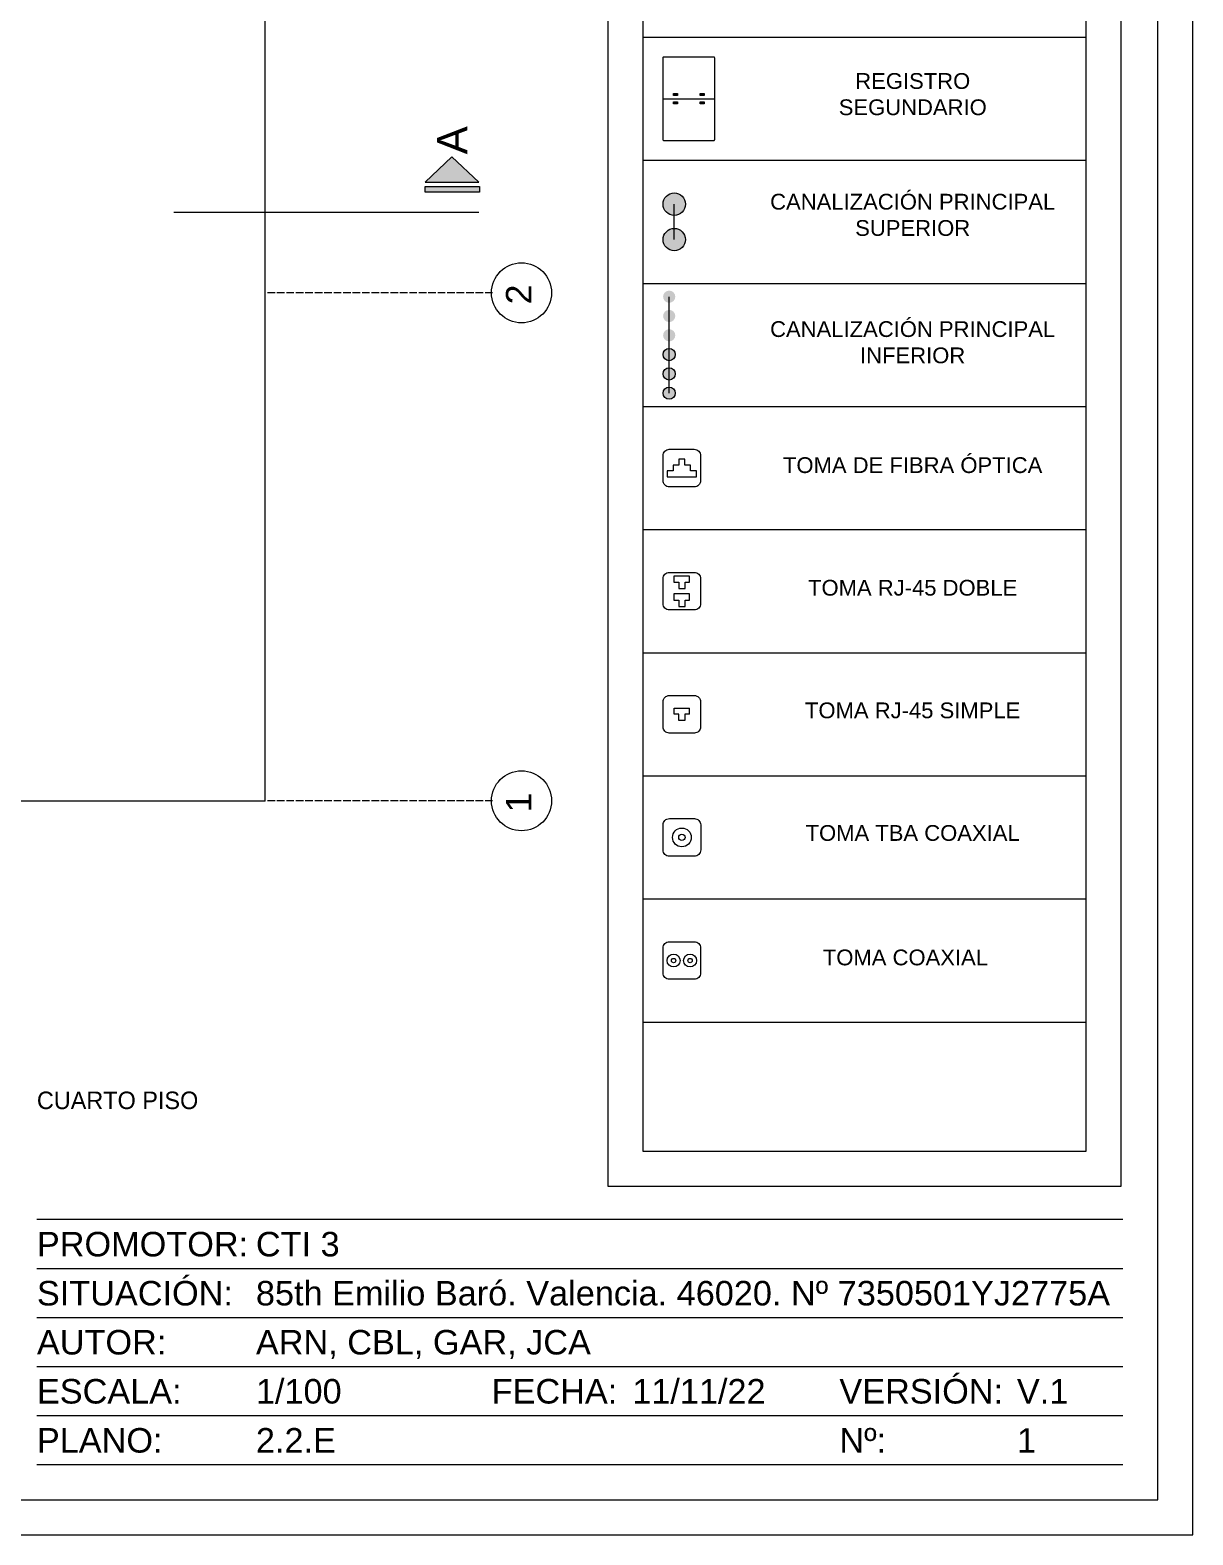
# Model space of a CAD drawing. Header units: metres. Extents: x -2 to 3328848, y -2 to 2725060.
# Drawn here: x 1663157.5 to 1663323.4, y 1363649.9 to 1363864.7 of the extents above; entities that cross this region are included whole.
import ezdxf
from ezdxf.enums import TextEntityAlignment as Align

# ---------------------------------------------------------------- set-up
doc = ezdxf.new("R2018")
doc.units = ezdxf.units.M
doc.linetypes.add('ACAD_ISO02W100', pattern=[15, 12, -3])
doc.linetypes.add('DOT', pattern=[0.25, 0, -0.25])
doc.layers.get('0').update_dxf_attribs({"color": 253, "lineweight": 0})
doc.layers.add('CAJETIN', color=7, linetype='Continuous', lineweight=0, true_color=0x000000)
for name, color, linetype, lineweight in [('COLUMNA', 253, 'Continuous', 0), ('ICT_EXTERNA', 3, 'Continuous', 0), ('ICT_SUPERIOR', 30, 'Continuous', 0), ('ICT_TOMAS', 1, 'Continuous', 0), ('L.COLUMNA', 253, 'Continuous', 0), ('letra', 253, 'DOT', 0)]:
    doc.layers.add(name, color=color, linetype=linetype, lineweight=lineweight)
doc.styles.add('COTA', font='arial.ttf', dxfattribs={"height": 1})
doc.styles.get("Standard").update_dxf_attribs({"font": 'arial.ttf'})

# ---------------------------------------------------------------- blocks, each defined once
blk = doc.blocks.new('D')
at = {"layer": 'COLUMNA', "ltscale": 0.2}
h = blk.add_hatch(color=256, dxfattribs=at)
h.set_gradient(color1=(0, 0, 26), color2=(0, 0, 0), rotation=30, one_color=1)
h.paths.add_polyline_path([(3167.8, 1572.454), (3167.418, 1572.818), (3167.036, 1572.454)])
h.paths.add_polyline_path([(3167.036, 1572.393), (3167.036, 1572.315), (3167.813, 1572.315), (3167.813, 1572.393)])
for p, q in [((3167.418, 1572.818), (3167.036, 1572.454)), ((3167.418, 1572.818), (3167.8, 1572.454)), ((3167.036, 1572.454), (3167.8, 1572.454))]:
    blk.add_line(p, q, dxfattribs=at)
blk.add_lwpolyline([(3167.036, 1572.393), (3167.813, 1572.393), (3167.813, 1572.315), (3167.036, 1572.315)], close=True, dxfattribs=at)
blk = doc.blocks.new('*U96')
for p, q in [((-10, 45), (-165, 45)), ((-10, 38), (-165, 38)), ((-10, 31), (-165, 31)), ((-10, 24), (-165, 24)), ((-10, 17), (-165, 17)), ((-10, 10), (-165, 10))]:
    blk.add_line(p, q)
for points in [[(-594, 0), (0, 0), (0, 420), (-594, 420)], [(-589, 5), (-5, 5), (-5, 415), (-589, 415)]]:
    blk.add_lwpolyline(points, close=True)
for s, p in [('PROMOTOR:', (-165, 41.5)), ('SITUACIÓN:', (-165, 34.5)), ('AUTOR:', (-165, 27.5)), ('ESCALA:', (-165, 20.5)), ('FECHA:', (-100.09, 20.5)), ('VERSIÓN:', (-50.46, 20.5)), ('PLANO:', (-165, 13.5)), ('Nº:', (-50.46, 13.5))]:
    blk.add_text(s, height=3.5).set_placement(p, align=Align.MIDDLE_LEFT)
at = {"lineweight": 30, "flags": 104}
blk.add_attdef('NOMBRE_PROYECTO', text='', height=5, dxfattribs=at).set_placement((-165, 63.27), align=Align.TOP_LEFT)
for tag, p in [('PROMOTOR', (-133.74, 41.5)), ('SITUACION', (-133.74, 34.5)), ('AUTOR', (-133.74, 27.5)), ('1/X', (-133.74, 20.5)), ('XX/XX/XXXX', (-80.02, 20.5)), ('V.X', (-25.12, 20.5)), ('NOMBRE_PLANO', (-133.74, 13.5)), ('X', (-25.12, 13.48))]:
    blk.add_attdef(tag, text='', height=3.5).set_placement(p, align=Align.MIDDLE_LEFT)
blk = doc.blocks.new('Registro secundario')
for p, q in [((3.2, 4), (3.2, 0)), ((2.8, 3.16), (2.96, 3.16)), ((2.8, 3.12), (2.96, 3.12)), ((2.8, 2.96), (2.96, 2.96)), ((2.8, 2.92), (2.96, 2.92)), ((3.44, 3.16), (3.6, 3.16)), ((3.44, 3.12), (3.6, 3.12)), ((3.44, 2.96), (3.6, 2.96)), ((3.44, 2.92), (3.6, 2.92)), ((2.8, 1.08), (2.96, 1.08)), ((2.8, 1.04), (2.96, 1.04)), ((2.8, 0.88), (2.96, 0.88)), ((2.8, 0.84), (2.96, 0.84)), ((3.44, 1.08), (3.6, 1.08)), ((3.44, 1.04), (3.6, 1.04)), ((3.44, 0.88), (3.6, 0.88)), ((3.44, 0.84), (3.6, 0.84))]:
    blk.add_line(p, q)
blk.add_lwpolyline([(0, 4), (6.4, 4, -0.414214), (6.48, 3.92), (6.48, 0.08, -0.414214), (6.4, 0), (0, 0, -0.414214), (-0.08, 0.08), (-0.08, 3.92, -0.414214)], format="xyb", close=True)
for points in [[(2.8, 3.2), (2.96, 3.2), (2.96, 2.88), (2.8, 2.88)], [(3.44, 3.2), (3.6, 3.2), (3.6, 2.88), (3.44, 2.88)], [(2.8, 1.12), (2.96, 1.12), (2.96, 0.8), (2.8, 0.8)], [(3.44, 1.12), (3.6, 1.12), (3.6, 0.8), (3.44, 0.8)]]:
    blk.add_lwpolyline(points, close=True)
for centre, radius in [((2.88, 3.04), 0.0566), ((2.88, 3.04), 0.0324), ((3.52, 3.04), 0.0566), ((3.52, 3.04), 0.0324), ((2.88, 0.96), 0.0566), ((2.88, 0.96), 0.0324), ((3.52, 0.96), 0.0566), ((3.52, 0.96), 0.0324)]:
    blk.add_circle(centre, radius)
blk = doc.blocks.new('Toma TLCA')
blk.add_lwpolyline([(-0.1, 0.15), (0.1, 0.15, -0.414214), (0.15, 0.1), (0.15, -0.1, -0.414214), (0.1, -0.15), (-0.1, -0.15, -0.414214), (-0.15, -0.1), (-0.15, 0.1, -0.414214)], format="xyb", close=True)
for radius in [0.075, 0.025]:
    blk.add_circle((0, 0), radius)
blk = doc.blocks.new('Toma TFN')
for p, q in [((-0.0625, 0.05), (-0.05, 0.05)), ((-0.0625, 0), (-0.0625, 0.05)), ((-0.05, 0), (-0.0625, 0)), ((-0.05, 0.05), (0.05, 0.05)), ((-0.025, 0), (-0.05, 0)), ((-0.025, -0.05), (-0.025, 0)), ((0.025, 0), (0.025, -0.05)), ((0.05, 0), (0.025, 0)), ((0.05, 0.05), (0.0625, 0.05)), ((0.0625, 0), (0.05, 0)), ((0.05, 0), (0.05, 0)), ((0.0625, 0), (0.0625, 0.05)), ((0.025, -0.05), (-0.025, -0.05))]:
    blk.add_line(p, q)
blk.add_lwpolyline([(-0.1, 0.15), (0.1, 0.15, -0.4142136), (0.15, 0.1), (0.15, -0.1, -0.4142136), (0.1, -0.15), (-0.1, -0.15, -0.4142136), (-0.15, -0.1), (-0.15, 0.1, -0.4142136)], format="xyb", close=True)
blk = doc.blocks.new('Toma INTERNET')
blk.add_lwpolyline([(-0.1, 0.15), (0.1, 0.15, -0.414214), (0.15, 0.1), (0.15, -0.1, -0.414214), (0.1, -0.15), (-0.1, -0.15, -0.414214), (-0.15, -0.1), (-0.15, 0.1, -0.414214)], format="xyb", close=True)
for points in [[(0.05, 0.121), (-0.05, 0.121), (-0.063, 0.121), (-0.063, 0.071), (-0.05, 0.071), (-0.025, 0.071), (-0.025, 0.021), (0.025, 0.021), (0.025, 0.071), (0.05, 0.071), (0.05, 0.071), (0.062, 0.071), (0.062, 0.121)], [(0.05, -0.021), (-0.05, -0.021), (-0.063, -0.021), (-0.063, -0.071), (-0.05, -0.071), (-0.025, -0.071), (-0.025, -0.121), (0.025, -0.121), (0.025, -0.071), (0.05, -0.071), (0.05, -0.071), (0.062, -0.071), (0.062, -0.021)]]:
    blk.add_lwpolyline(points, close=True)
blk = doc.blocks.new('Toma FIBRA')
blk.add_lwpolyline([(-0.1, 0.15), (0.1, 0.15, -0.414214), (0.15, 0.1), (0.15, -0.1, -0.414214), (0.1, -0.15), (-0.1, -0.15, -0.414214), (-0.15, -0.1), (-0.15, 0.1, -0.414214)], format="xyb", close=True)
blk.add_lwpolyline([(-0.023, 0.023), (-0.07, 0.023), (-0.07, -0.023), (-0.117, -0.023), (-0.117, -0.07), (0.117, -0.07), (0.117, -0.023), (0.07, -0.023), (0.07, 0.023), (0.023, 0.023), (0.023, 0.07), (-0.023, 0.07)], close=True)
blk = doc.blocks.new('TOMA TV')
blk.add_lwpolyline([(-0.1, 0.15), (0.1, 0.15, -0.414214), (0.15, 0.1), (0.15, -0.1, -0.414214), (0.1, -0.15), (-0.1, -0.15, -0.414214), (-0.15, -0.1), (-0.15, 0.1, -0.414214)], format="xyb", close=True)
for centre, radius in [((-0.066, 0), 0.0515), ((-0.066, 0), 0.0172), ((0.066, 0), 0.0515), ((0.066, 0), 0.0172)]:
    blk.add_circle(centre, radius)

msp = doc.modelspace()

# ---------------------------------------------------------------- hatches: boundary and pattern name
at = {"layer": 'ICT_EXTERNA', "ltscale": 0.015}
h = msp.add_hatch(color=256, dxfattribs=at)
h.dxf.hatch_style = 1
h.paths.add_polyline_path([(1663248.694, 1363813.746, 1), (1663248.694, 1363812.004, 1)])
h.paths.add_polyline_path([(1663248.694, 1363816.501, 1), (1663248.694, 1363814.759, 1)])
h.paths.add_polyline_path([(1663248.694, 1363817.514, 1), (1663248.694, 1363819.256, 1)])
h.paths.add_polyline_path([(1663248.694, 1363822.011, 1), (1663248.694, 1363820.269, 1)])
h.paths.add_polyline_path([(1663248.694, 1363823.024, 1), (1663248.694, 1363824.766, 1)])
h.paths.add_polyline_path([(1663248.694, 1363825.779, 1), (1663248.694, 1363827.521, 1)])
at = {"layer": 'ICT_SUPERIOR'}
h = msp.add_hatch(color=256, dxfattribs=at)
h.dxf.hatch_style = 1
h.paths.add_polyline_path([(1663251.024, 1363839.859, 1), (1663247.823, 1363839.859, 1)])
h.paths.add_polyline_path([(1663251.024, 1363834.795, 1), (1663247.823, 1363834.795, 1)])

# ---------------------------------------------------------------- linework, layer by layer
at = {"ltscale": 0.02}
msp.add_line((1663191.022, 1363754.702), (1663191.022, 1363974.702), dxfattribs=at)
msp.add_lwpolyline([(1663191.022, 1363754.702), (1663191.022, 1363974.702), (1662791.022, 1363974.702), (1662791.022, 1363754.702)], close=True)
at = {"ltscale": 0.2}
for centre in [(1663227.618, 1363827.202), (1663227.618, 1363754.702)]:
    msp.add_circle(centre, 4.285, dxfattribs=at)
at = {"layer": 'CAJETIN'}
for p, q in [((1663244.981, 1363863.692), (1663308.151, 1363863.692)), ((1663244.981, 1363846.12), (1663308.151, 1363846.12)), ((1663244.981, 1363828.548), (1663308.151, 1363828.548)), ((1663244.981, 1363810.977), (1663308.151, 1363810.977)), ((1663244.981, 1363793.405), (1663308.151, 1363793.405)), ((1663244.981, 1363775.833), (1663308.151, 1363775.833)), ((1663244.981, 1363758.261), (1663308.151, 1363758.261)), ((1663244.981, 1363740.689), (1663308.151, 1363740.689)), ((1663244.981, 1363723.117), (1663308.151, 1363723.117))]:
    msp.add_line(p, q, dxfattribs=at)
at = {"layer": 'CAJETIN', "linetype": 'Continuous'}
for points in [[(1662729.448, 1363649.921), (1663323.448, 1363649.921), (1663323.448, 1364069.921), (1662729.448, 1364069.921)], [(1662734.448, 1363654.921), (1663318.448, 1363654.921), (1663318.448, 1364064.921), (1662734.448, 1364064.921)]]:
    msp.add_lwpolyline(points, close=True, dxfattribs=at)
at = {"layer": 'CAJETIN'}
for points in [[(1663239.981, 1363886.264), (1663313.151, 1363886.264), (1663313.151, 1363699.653), (1663239.981, 1363699.653)], [(1663244.981, 1363881.264), (1663308.151, 1363881.264), (1663308.151, 1363704.653), (1663244.981, 1363704.653)]]:
    msp.add_lwpolyline(points, close=True, dxfattribs=at)
at = {"layer": 'COLUMNA', "ltscale": 0.2}
msp.add_line((1663177.988, 1363838.702), (1663221.53, 1363838.702), dxfattribs=at)
at = {"layer": 'ICT_EXTERNA', "ltscale": 0.015}
msp.add_line((1663248.694, 1363812.875), (1663248.694, 1363826.65), dxfattribs=at)
for centre in [(1663248.694, 1363818.385), (1663248.694, 1363818.385), (1663248.694, 1363815.63), (1663248.694, 1363815.63), (1663248.694, 1363812.875)]:
    msp.add_circle(centre, 0.871, dxfattribs=at)
at = {"layer": 'ICT_SUPERIOR'}
msp.add_line((1663249.424, 1363834.795), (1663249.424, 1363839.874), dxfattribs=at)
at = {"layer": 'ICT_SUPERIOR', "ltscale": 0.015}
for centre in [(1663249.424, 1363839.859), (1663249.424, 1363834.795)]:
    msp.add_circle(centre, 1.601, dxfattribs=at)
at = {"layer": 'L.COLUMNA', "linetype": 'ACAD_ISO02W100', "ltscale": 0.09}
for p, q in [((1663223.491, 1363827.202), (1663191.022, 1363827.202)), ((1663223.491, 1363754.702), (1663191.022, 1363754.702))]:
    msp.add_line(p, q, dxfattribs=at)

# ---------------------------------------------------------------- block references
at = {"layer": 'CAJETIN'}
ref = msp.add_blockref('*U96', (1663323.448, 1363649.921), dxfattribs=at)
lines = msp.add_mtext('CUARTO PISO', dxfattribs={"layer": '0', "insert": (1663158.448, 1363713.196), "char_height": 2.5, "attachment_point": 1})
ref.add_attrib('NOMBRE_PROYECTO', '', (1663158.448, 1363713.196), dxfattribs={"flags": 104}).embed_mtext(lines)
ref.add_attrib('PROMOTOR', 'CTI 3', dxfattribs={"layer": '0', "height": 3.5}).set_placement((1663189.708, 1363691.421), align=Align.MIDDLE_LEFT)
ref.add_attrib('SITUACION', '85th Emilio Baró. Valencia. 46020. Nº 7350501YJ2775A', dxfattribs={"layer": '0', "height": 3.5}).set_placement((1663189.708, 1363684.421), align=Align.MIDDLE_LEFT)
ref.add_attrib('AUTOR', 'ARN, CBL, GAR, JCA', dxfattribs={"layer": '0', "height": 3.5}).set_placement((1663189.708, 1363677.421), align=Align.MIDDLE_LEFT)
ref.add_attrib('1/X', '1/100', dxfattribs={"layer": '0', "height": 3.5}).set_placement((1663189.708, 1363670.421), align=Align.MIDDLE_LEFT)
ref.add_attrib('NOMBRE_PLANO', '2.2.E', dxfattribs={"layer": '0', "height": 3.5}).set_placement((1663189.708, 1363663.421), align=Align.MIDDLE_LEFT)
ref.add_attrib('XX/XX/XXXX', '11/11/22', dxfattribs={"layer": '0', "height": 3.5}).set_placement((1663243.423, 1363670.421), align=Align.MIDDLE_LEFT)
ref.add_attrib('V.X', 'V.1', dxfattribs={"layer": '0', "height": 3.5}).set_placement((1663298.329, 1363670.421), align=Align.MIDDLE_LEFT)
ref.add_attrib('X', '1', dxfattribs={"layer": '0', "height": 3.5}).set_placement((1663298.329, 1363663.399), align=Align.MIDDLE_LEFT)
at = {"layer": 'COLUMNA', "ltscale": 0.2, "xscale": 10, "yscale": 10, "zscale": 10}
msp.add_blockref('D', (1631543.502, 1348118.434), dxfattribs=at)
msp.add_blockref('D', (1631543.502, 1348118.434), dxfattribs=at)
at = {"layer": 'ICT_EXTERNA', "xscale": 1.829845896884216, "yscale": 1.829845896884216, "zscale": 1.829845896884216, "rotation": 90}
msp.add_blockref('Registro secundario', (1663255.143, 1363849.051), dxfattribs=at)
at = {"layer": 'ICT_TOMAS'}
for name, p, xscale, yscale, zscale in [('Toma FIBRA', (1663250.5, 1363802.191), 17.84329748914399, 17.84329748914399, 17.84329748914399), ('Toma INTERNET', (1663250.506, 1363784.619), 17.88188335951641, 17.88188335951641, 17.88188335951641), ('Toma TFN', (1663250.502, 1363767.047), 17.85663777392733, 17.85663777392733, 17.85663777392733), ('Toma TLCA', (1663250.507, 1363749.475), 17.89383141784819, 17.89383141784819, 17.89383141784819), ('TOMA TV', (1663250.5, 1363731.903), 17.84178858404148, 17.84178858404148, 17.84178858404148)]:
    msp.add_blockref(name, p, dxfattribs=dict(at, xscale=xscale, yscale=yscale, zscale=zscale))

# ---------------------------------------------------------------- texts
at = {"layer": 'CAJETIN', "ltscale": 0.015, "char_height": 2.25, "attachment_point": 1, "style": 'COTA'}
for s, insert in [('\\pxqc;REGISTRO\\PSEGUNDARIO', (1663257.823, 1363858.565)), ('\\pxqc;CANALIZACIÓN PRINCIPAL SUPERIOR', (1663257.814, 1363841.334)), ('\\pxqc;CANALIZACIÓN PRINCIPAL INFERIOR', (1663257.808, 1363823.153)), ('\\pxqc;TOMA DE FIBRA ÓPTICA', (1663257.809, 1363803.734)), ('\\pxqc;TOMA RJ-45 DOBLE', (1663257.809, 1363786.234)), ('\\pxqc;TOMA RJ-45 SIMPLE', (1663257.809, 1363768.734)), ('\\pxqc;TOMA TBA COAXIAL', (1663257.809, 1363751.234)), ('TOMA COAXIAL', (1663270.626, 1363733.468))]:
    msp.add_mtext_dynamic_manual_height_columns(s, width=51.2738, gutter_width=4, heights=[7.577], dxfattribs=dict(at, insert=insert))
at = {"layer": 'COLUMNA', "ltscale": 0.2}
msp.add_text('A', height=4.315, rotation=90, dxfattribs=at).set_placement((1663219.885, 1363846.964))
msp.add_text('A', height=4.315, rotation=90, dxfattribs=at).set_placement((1663219.885, 1363846.964))
at = {"layer": 'letra', "linetype": 'ACAD_ISO02W100', "ltscale": 0.009}
for s, p in [('2', (1663229.033, 1363825.563)), ('1', (1663229.033, 1363753.063))]:
    msp.add_text(s, height=3.64, rotation=90, dxfattribs=at).set_placement(p)

doc.saveas('drawing.dxf')
